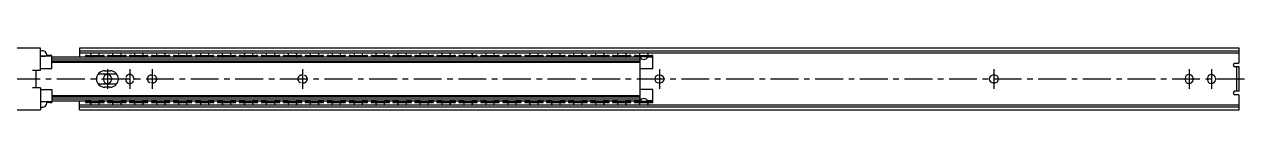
# Model space of a CAD drawing. Extents: x -3 to 1395, y -8 to 45.
# Drawn here: x 700 to 1395, y 10 to 45 of the extents above; entities that cross this region are included whole.
import ezdxf

# ---------------------------------------------------------------- set-up
doc = ezdxf.new("R2010")
doc.units = 0
doc.header["$LTSCALE"] = 0.5
doc.linetypes.add('CENTER', pattern=[50.8, 31.75, -6.35, 6.35, -6.35])
doc.linetypes.add('DASHED', pattern=[19.05, 12.7, -6.35])
for name, color, linetype in [('MSM_CENTER', 1, 'CENTER'), ('MSM_CONTINUOUS', 7, 'CONTINUOUS'), ('MSM_DASHED', 4, 'DASHED')]:
    doc.layers.add(name, color=color, linetype=linetype)

msp = doc.modelspace()

# ---------------------------------------------------------------- linework, layer by layer
at = {"layer": 'MSM_CENTER'}
for p, q in [((747.7, 33.3), (747.7, 22)), ((760.4, 33.3), (760.4, 22)), ((773.1, 33.3), (773.1, 22)), ((858.8, 33.3), (858.8, 22)), ((1062, 33.3), (1062, 22)), ((1252.5, 33.3), (1252.5, 22)), ((1363.6, 33.3), (1363.6, 22)), ((1376.3, 33.3), (1376.3, 22)), ((1395.2, 27.65), (46.1, 27.65))]:
    msp.add_line(p, q, dxfattribs=at)
at = {"layer": 'MSM_CONTINUOUS'}
for p, q in [((709.5, 45.3), (49.1, 45.3)), ((709.5, 32.65), (709.5, 45.3)), ((1392.2, 45.3), (731.8, 45.3)), ((731.8, 45.3), (731.8, 40.1)), ((731.8, 43.81), (1392.2, 43.81)), ((1392.2, 42.5), (731.8, 42.5)), ((1392.2, 37.15), (1392.2, 45.3)), ((715.95, 40.68), (709.5, 40.68)), ((714.95, 41.05), (713.19, 41.05)), ((715.95, 33.65), (715.95, 41)), ((1050.85, 40.1), (715.95, 40.1)), ((715.95, 39.23), (1050.85, 39.23)), ((715.95, 37.99), (1050.85, 37.99)), ((715.95, 37.3), (1050.85, 37.3)), ((735.3, 41), (735.3, 40.1)), ((738.35, 40.11), (735.3, 40.11)), ((736.3, 41.05), (744.8, 41.05)), ((744.8, 40.45), (736.3, 40.45)), ((745.8, 40.11), (742.75, 40.11)), ((745.8, 40.1), (745.8, 41)), ((747.8, 41), (747.8, 40.1)), ((750.85, 40.11), (747.8, 40.11)), ((748.8, 41.05), (757.3, 41.05)), ((757.3, 40.45), (748.8, 40.45)), ((758.3, 40.11), (755.25, 40.11)), ((758.3, 40.1), (758.3, 41)), ((760.3, 41), (760.3, 40.1)), ((763.35, 40.11), (760.3, 40.11)), ((761.3, 41.05), (769.8, 41.05)), ((769.8, 40.45), (761.3, 40.45)), ((770.8, 40.11), (767.75, 40.11)), ((770.8, 40.1), (770.8, 41)), ((772.8, 41), (772.8, 40.1)), ((775.85, 40.11), (772.8, 40.11)), ((773.8, 41.05), (782.3, 41.05)), ((782.3, 40.45), (773.8, 40.45)), ((783.3, 40.11), (780.25, 40.11)), ((783.3, 40.1), (783.3, 41)), ((785.3, 41), (785.3, 40.1)), ((788.35, 40.11), (785.3, 40.11)), ((786.3, 41.05), (794.8, 41.05)), ((794.8, 40.45), (786.3, 40.45)), ((795.8, 40.11), (792.75, 40.11)), ((795.8, 40.1), (795.8, 41)), ((797.8, 41), (797.8, 40.1)), ((800.85, 40.11), (797.8, 40.11)), ((798.8, 41.05), (807.3, 41.05)), ((807.3, 40.45), (798.8, 40.45)), ((808.3, 40.11), (805.25, 40.11)), ((808.3, 40.1), (808.3, 41)), ((810.3, 41), (810.3, 40.1)), ((813.35, 40.11), (810.3, 40.11)), ((811.3, 41.05), (819.8, 41.05)), ((819.8, 40.45), (811.3, 40.45)), ((820.8, 40.11), (817.75, 40.11)), ((820.8, 40.1), (820.8, 41)), ((822.8, 41), (822.8, 40.1)), ((825.85, 40.11), (822.8, 40.11)), ((823.8, 41.05), (832.3, 41.05)), ((832.3, 40.45), (823.8, 40.45)), ((833.3, 40.11), (830.25, 40.11)), ((833.3, 40.1), (833.3, 41)), ((835.3, 41), (835.3, 40.1)), ((838.35, 40.11), (835.3, 40.11)), ((836.3, 41.05), (844.8, 41.05)), ((844.8, 40.45), (836.3, 40.45)), ((845.8, 40.11), (842.75, 40.11)), ((845.8, 40.1), (845.8, 41)), ((847.8, 41), (847.8, 40.1)), ((850.85, 40.11), (847.8, 40.11)), ((848.8, 41.05), (857.3, 41.05)), ((857.3, 40.45), (848.8, 40.45)), ((858.3, 40.11), (855.25, 40.11)), ((858.3, 40.1), (858.3, 41)), ((860.3, 41), (860.3, 40.1)), ((863.35, 40.11), (860.3, 40.11)), ((861.3, 41.05), (869.8, 41.05)), ((869.8, 40.45), (861.3, 40.45)), ((870.8, 40.11), (867.75, 40.11)), ((870.8, 40.1), (870.8, 41)), ((872.8, 41), (872.8, 40.1)), ((875.85, 40.11), (872.8, 40.11)), ((873.8, 41.05), (882.3, 41.05)), ((882.3, 40.45), (873.8, 40.45)), ((883.3, 40.11), (880.25, 40.11)), ((883.3, 40.1), (883.3, 41)), ((885.3, 41), (885.3, 40.1)), ((888.35, 40.11), (885.3, 40.11)), ((886.3, 41.05), (894.8, 41.05)), ((894.8, 40.45), (886.3, 40.45)), ((895.8, 40.11), (892.75, 40.11)), ((895.8, 40.1), (895.8, 41)), ((897.8, 41), (897.8, 40.1)), ((900.85, 40.11), (897.8, 40.11)), ((898.8, 41.05), (907.3, 41.05)), ((907.3, 40.45), (898.8, 40.45)), ((908.3, 40.11), (905.25, 40.11)), ((908.3, 40.1), (908.3, 41)), ((910.3, 41), (910.3, 40.1)), ((913.35, 40.11), (910.3, 40.11)), ((911.3, 41.05), (919.8, 41.05)), ((919.8, 40.45), (911.3, 40.45)), ((920.8, 40.11), (917.75, 40.11)), ((920.8, 40.1), (920.8, 41)), ((922.8, 41), (922.8, 40.1)), ((925.85, 40.11), (922.8, 40.11)), ((923.8, 41.05), (932.3, 41.05)), ((932.3, 40.45), (923.8, 40.45)), ((933.3, 40.11), (930.25, 40.11)), ((933.3, 40.1), (933.3, 41)), ((935.3, 41), (935.3, 40.1)), ((938.35, 40.11), (935.3, 40.11)), ((936.3, 41.05), (944.8, 41.05)), ((944.8, 40.45), (936.3, 40.45)), ((945.8, 40.11), (942.75, 40.11)), ((945.8, 40.1), (945.8, 41)), ((947.8, 41), (947.8, 40.1)), ((950.85, 40.11), (947.8, 40.11)), ((948.8, 41.05), (957.3, 41.05)), ((957.3, 40.45), (948.8, 40.45)), ((958.3, 40.11), (955.25, 40.11)), ((958.3, 40.1), (958.3, 41)), ((960.3, 41), (960.3, 40.1)), ((963.35, 40.11), (960.3, 40.11)), ((961.3, 41.05), (969.8, 41.05)), ((969.8, 40.45), (961.3, 40.45)), ((970.8, 40.11), (967.75, 40.11)), ((970.8, 40.1), (970.8, 41)), ((972.8, 41), (972.8, 40.1)), ((975.85, 40.11), (972.8, 40.11)), ((973.8, 41.05), (982.3, 41.05)), ((982.3, 40.45), (973.8, 40.45)), ((983.3, 40.11), (980.25, 40.11)), ((983.3, 40.1), (983.3, 41)), ((985.3, 41), (985.3, 40.1)), ((988.35, 40.11), (985.3, 40.11)), ((986.3, 41.05), (994.8, 41.05)), ((994.8, 40.45), (986.3, 40.45)), ((995.8, 40.11), (992.75, 40.11)), ((995.8, 40.1), (995.8, 41)), ((997.8, 41), (997.8, 40.1)), ((1000.85, 40.11), (997.8, 40.11)), ((998.8, 41.05), (1007.3, 41.05)), ((1007.3, 40.45), (998.8, 40.45)), ((1008.3, 40.11), (1005.25, 40.11)), ((1008.3, 40.1), (1008.3, 41)), ((1010.3, 41), (1010.3, 40.1)), ((1013.35, 40.11), (1010.3, 40.11)), ((1011.3, 41.05), (1019.8, 41.05)), ((1019.8, 40.45), (1011.3, 40.45)), ((1020.8, 40.11), (1017.75, 40.11)), ((1020.8, 40.1), (1020.8, 41)), ((1022.8, 41), (1022.8, 40.1)), ((1025.85, 40.11), (1022.8, 40.11)), ((1023.8, 41.05), (1032.3, 41.05)), ((1032.3, 40.45), (1023.8, 40.45)), ((1033.3, 40.11), (1030.25, 40.11)), ((1033.3, 40.1), (1033.3, 41)), ((1035.3, 41), (1035.3, 40.1)), ((1038.35, 40.11), (1035.3, 40.11)), ((1036.3, 41.05), (1044.8, 41.05)), ((1044.8, 40.45), (1036.3, 40.45)), ((1045.8, 40.11), (1042.75, 40.11)), ((1045.8, 40.1), (1045.8, 41)), ((1047.8, 41), (1047.8, 40.1)), ((1047.8, 41), (1047.8, 40.1)), ((1050.85, 40.11), (1047.8, 40.11)), ((1048.8, 41.05), (1057.3, 41.05)), ((1057.3, 40.45), (1048.8, 40.45)), ((1050.85, 40.1), (1050.85, 15.2)), ((1058.3, 40.11), (1055.25, 40.11)), ((1058.3, 33.65), (1058.3, 41)), ((1389.7, 36.65), (1391.7, 36.65)), ((705, 32.65), (709.5, 32.65)), ((707, 32.65), (707, 22.65)), ((709.5, 33.65), (715.95, 33.65)), ((742.52, 30.65), (752.88, 30.65)), ((745.45, 28.05), (745.45, 27.25)), ((746.2, 32.4), (749.2, 32.4)), ((749.95, 28.05), (749.95, 27.25)), ((1050.85, 33.65), (1058.3, 33.65)), ((1062.4, 29.9), (1061.6, 29.9)), ((1252.9, 29.9), (1252.1, 29.9)), ((1361.35, 28.05), (1361.35, 27.25)), ((1365.85, 28.05), (1365.85, 27.25)), ((1374.05, 28.05), (1374.05, 27.25)), ((1378.55, 28.05), (1378.55, 27.25)), ((1392.2, 34.65), (1389.7, 34.65)), ((1390.7, 20.65), (1390.7, 34.65)), ((1392.2, 20.65), (1392.2, 34.65)), ((709.5, 22.65), (705, 22.65)), ((709.5, 22.65), (709.5, 10)), ((709.5, 21.65), (715.95, 21.65)), ((715.95, 21.65), (715.95, 14.3)), ((752.88, 24.65), (742.52, 24.65)), ((749.2, 22.9), (746.2, 22.9)), ((1058.3, 21.65), (1050.85, 21.65)), ((1058.3, 14.3), (1058.3, 21.65)), ((1062.4, 25.4), (1061.6, 25.4)), ((1252.9, 25.4), (1252.1, 25.4)), ((715.95, 14.62), (709.5, 14.62)), ((714.95, 14.25), (713.19, 14.25)), ((1050.85, 18), (715.95, 18)), ((1050.85, 17.31), (715.95, 17.31)), ((1050.85, 16.07), (715.95, 16.07)), ((715.95, 15.2), (1050.85, 15.2)), ((731.8, 10), (731.8, 15.2)), ((735.3, 15.2), (735.3, 14.3)), ((738.35, 15.19), (735.3, 15.19)), ((744.8, 14.85), (736.3, 14.85)), ((736.3, 14.25), (744.8, 14.25)), ((745.8, 15.19), (742.75, 15.19)), ((745.8, 14.3), (745.8, 15.2)), ((747.8, 15.2), (747.8, 14.3)), ((750.85, 15.19), (747.8, 15.19)), ((757.3, 14.85), (748.8, 14.85)), ((748.8, 14.25), (757.3, 14.25)), ((758.3, 15.19), (755.25, 15.19)), ((758.3, 14.3), (758.3, 15.2)), ((760.3, 15.2), (760.3, 14.3)), ((763.35, 15.19), (760.3, 15.19)), ((769.8, 14.85), (761.3, 14.85)), ((761.3, 14.25), (769.8, 14.25)), ((770.8, 15.19), (767.75, 15.19)), ((770.8, 14.3), (770.8, 15.2)), ((772.8, 15.2), (772.8, 14.3)), ((775.85, 15.19), (772.8, 15.19)), ((782.3, 14.85), (773.8, 14.85)), ((773.8, 14.25), (782.3, 14.25)), ((783.3, 15.19), (780.25, 15.19)), ((783.3, 14.3), (783.3, 15.2)), ((785.3, 15.2), (785.3, 14.3)), ((788.35, 15.19), (785.3, 15.19)), ((794.8, 14.85), (786.3, 14.85)), ((786.3, 14.25), (794.8, 14.25)), ((795.8, 15.19), (792.75, 15.19)), ((795.8, 14.3), (795.8, 15.2)), ((797.8, 15.2), (797.8, 14.3)), ((800.85, 15.19), (797.8, 15.19)), ((807.3, 14.85), (798.8, 14.85)), ((798.8, 14.25), (807.3, 14.25)), ((808.3, 15.19), (805.25, 15.19)), ((808.3, 14.3), (808.3, 15.2)), ((810.3, 15.2), (810.3, 14.3)), ((813.35, 15.19), (810.3, 15.19)), ((819.8, 14.85), (811.3, 14.85)), ((811.3, 14.25), (819.8, 14.25)), ((820.8, 15.19), (817.75, 15.19)), ((820.8, 14.3), (820.8, 15.2)), ((822.8, 15.2), (822.8, 14.3)), ((825.85, 15.19), (822.8, 15.19)), ((832.3, 14.85), (823.8, 14.85)), ((823.8, 14.25), (832.3, 14.25)), ((833.3, 15.19), (830.25, 15.19)), ((833.3, 14.3), (833.3, 15.2)), ((835.3, 15.2), (835.3, 14.3)), ((838.35, 15.19), (835.3, 15.19)), ((844.8, 14.85), (836.3, 14.85)), ((836.3, 14.25), (844.8, 14.25)), ((845.8, 15.19), (842.75, 15.19)), ((845.8, 14.3), (845.8, 15.2)), ((847.8, 15.2), (847.8, 14.3)), ((850.85, 15.19), (847.8, 15.19)), ((857.3, 14.85), (848.8, 14.85)), ((848.8, 14.25), (857.3, 14.25)), ((858.3, 15.19), (855.25, 15.19)), ((858.3, 14.3), (858.3, 15.2)), ((860.3, 15.2), (860.3, 14.3)), ((863.35, 15.19), (860.3, 15.19)), ((869.8, 14.85), (861.3, 14.85)), ((861.3, 14.25), (869.8, 14.25)), ((870.8, 15.19), (867.75, 15.19)), ((870.8, 14.3), (870.8, 15.2)), ((872.8, 15.2), (872.8, 14.3)), ((875.85, 15.19), (872.8, 15.19)), ((882.3, 14.85), (873.8, 14.85)), ((873.8, 14.25), (882.3, 14.25)), ((883.3, 15.19), (880.25, 15.19)), ((883.3, 14.3), (883.3, 15.2)), ((885.3, 15.2), (885.3, 14.3)), ((888.35, 15.19), (885.3, 15.19)), ((894.8, 14.85), (886.3, 14.85)), ((886.3, 14.25), (894.8, 14.25)), ((895.8, 15.19), (892.75, 15.19)), ((895.8, 14.3), (895.8, 15.2)), ((897.8, 15.2), (897.8, 14.3)), ((900.85, 15.19), (897.8, 15.19)), ((907.3, 14.85), (898.8, 14.85)), ((898.8, 14.25), (907.3, 14.25)), ((908.3, 15.19), (905.25, 15.19)), ((908.3, 14.3), (908.3, 15.2)), ((910.3, 15.2), (910.3, 14.3)), ((913.35, 15.19), (910.3, 15.19)), ((919.8, 14.85), (911.3, 14.85)), ((911.3, 14.25), (919.8, 14.25)), ((920.8, 15.19), (917.75, 15.19)), ((920.8, 14.3), (920.8, 15.2)), ((922.8, 15.2), (922.8, 14.3)), ((925.85, 15.19), (922.8, 15.19)), ((932.3, 14.85), (923.8, 14.85)), ((923.8, 14.25), (932.3, 14.25)), ((933.3, 15.19), (930.25, 15.19)), ((933.3, 14.3), (933.3, 15.2)), ((935.3, 15.2), (935.3, 14.3)), ((938.35, 15.19), (935.3, 15.19)), ((944.8, 14.85), (936.3, 14.85)), ((936.3, 14.25), (944.8, 14.25)), ((945.8, 15.19), (942.75, 15.19)), ((945.8, 14.3), (945.8, 15.2)), ((947.8, 15.2), (947.8, 14.3)), ((950.85, 15.19), (947.8, 15.19)), ((957.3, 14.85), (948.8, 14.85)), ((948.8, 14.25), (957.3, 14.25)), ((958.3, 15.19), (955.25, 15.19)), ((958.3, 14.3), (958.3, 15.2)), ((960.3, 15.2), (960.3, 14.3)), ((963.35, 15.19), (960.3, 15.19)), ((969.8, 14.85), (961.3, 14.85)), ((961.3, 14.25), (969.8, 14.25)), ((970.8, 15.19), (967.75, 15.19)), ((970.8, 14.3), (970.8, 15.2)), ((972.8, 15.2), (972.8, 14.3)), ((975.85, 15.19), (972.8, 15.19)), ((982.3, 14.85), (973.8, 14.85)), ((973.8, 14.25), (982.3, 14.25)), ((983.3, 15.19), (980.25, 15.19)), ((983.3, 14.3), (983.3, 15.2)), ((985.3, 15.2), (985.3, 14.3)), ((988.35, 15.19), (985.3, 15.19)), ((994.8, 14.85), (986.3, 14.85)), ((986.3, 14.25), (994.8, 14.25)), ((995.8, 15.19), (992.75, 15.19)), ((995.8, 14.3), (995.8, 15.2)), ((997.8, 15.2), (997.8, 14.3)), ((1000.85, 15.19), (997.8, 15.19)), ((1007.3, 14.85), (998.8, 14.85)), ((998.8, 14.25), (1007.3, 14.25)), ((1008.3, 15.19), (1005.25, 15.19)), ((1008.3, 14.3), (1008.3, 15.2)), ((1010.3, 15.2), (1010.3, 14.3)), ((1013.35, 15.19), (1010.3, 15.19)), ((1019.8, 14.85), (1011.3, 14.85)), ((1011.3, 14.25), (1019.8, 14.25)), ((1020.8, 15.19), (1017.75, 15.19)), ((1020.8, 14.3), (1020.8, 15.2)), ((1022.8, 15.2), (1022.8, 14.3)), ((1025.85, 15.19), (1022.8, 15.19)), ((1032.3, 14.85), (1023.8, 14.85)), ((1023.8, 14.25), (1032.3, 14.25)), ((1033.3, 15.19), (1030.25, 15.19)), ((1033.3, 14.3), (1033.3, 15.2)), ((1035.3, 15.2), (1035.3, 14.3)), ((1038.35, 15.19), (1035.3, 15.19)), ((1044.8, 14.85), (1036.3, 14.85)), ((1036.3, 14.25), (1044.8, 14.25)), ((1045.8, 15.19), (1042.75, 15.19)), ((1045.8, 14.3), (1045.8, 15.2)), ((1047.8, 15.2), (1047.8, 14.3)), ((1047.8, 14.3), (1047.8, 15.2)), ((1050.85, 15.19), (1047.8, 15.19)), ((1057.3, 14.85), (1048.8, 14.85)), ((1048.8, 14.25), (1057.3, 14.25)), ((1058.3, 15.19), (1055.25, 15.19)), ((1392.2, 20.65), (1389.7, 20.65)), ((1391.7, 18.65), (1389.7, 18.65)), ((1392.2, 10), (1392.2, 18.15)), ((49.1, 10), (709.5, 10)), ((731.8, 12.8), (1392.2, 12.8)), ((1392.2, 11.49), (731.8, 11.49)), ((731.8, 10), (1392.2, 10))]:
    msp.add_line(p, q, dxfattribs=at)
for centre, radius, start, end in [((710.7, 41.3), 2.5, 348.88453, 118.68548), ((740.55, 41.3), 2.5, 151.3146, 185.73918), ((740.55, 41.3), 2.5, 354.26082, 28.6854), ((753.05, 41.3), 2.5, 151.3146, 185.73918), ((753.05, 41.3), 2.5, 354.26082, 28.6854), ((765.55, 41.3), 2.5, 151.3146, 185.73918), ((765.55, 41.3), 2.5, 354.26082, 28.6854), ((778.05, 41.3), 2.5, 151.3146, 185.73918), ((778.05, 41.3), 2.5, 354.26082, 28.6854), ((790.55, 41.3), 2.5, 151.3146, 185.73918), ((790.55, 41.3), 2.5, 354.26082, 28.6854), ((803.05, 41.3), 2.5, 151.3146, 185.73918), ((803.05, 41.3), 2.5, 354.26082, 28.6854), ((815.55, 41.3), 2.5, 151.3146, 185.73918), ((815.55, 41.3), 2.5, 354.26082, 28.6854), ((828.05, 41.3), 2.5, 151.3146, 185.73918), ((828.05, 41.3), 2.5, 354.26082, 28.6854), ((840.55, 41.3), 2.5, 151.3146, 185.73918), ((840.55, 41.3), 2.5, 354.26082, 28.6854), ((853.05, 41.3), 2.5, 151.3146, 185.73918), ((853.05, 41.3), 2.5, 354.26082, 28.6854), ((865.55, 41.3), 2.5, 151.3146, 185.73918), ((865.55, 41.3), 2.5, 354.26082, 28.6854), ((878.05, 41.3), 2.5, 151.3146, 185.73918), ((878.05, 41.3), 2.5, 354.26082, 28.6854), ((890.55, 41.3), 2.5, 151.3146, 185.73918), ((890.55, 41.3), 2.5, 354.26082, 28.6854), ((903.05, 41.3), 2.5, 151.3146, 185.73918), ((903.05, 41.3), 2.5, 354.26082, 28.6854), ((915.55, 41.3), 2.5, 151.3146, 185.73918), ((915.55, 41.3), 2.5, 354.26082, 28.6854), ((928.05, 41.3), 2.5, 151.3146, 185.73918), ((928.05, 41.3), 2.5, 354.26082, 28.6854), ((940.55, 41.3), 2.5, 151.3146, 185.73918), ((940.55, 41.3), 2.5, 354.26082, 28.6854), ((953.05, 41.3), 2.5, 151.3146, 185.73918), ((953.05, 41.3), 2.5, 354.26082, 28.6854), ((965.55, 41.3), 2.5, 151.3146, 185.73918), ((965.55, 41.3), 2.5, 354.26082, 28.6854), ((978.05, 41.3), 2.5, 151.3146, 185.73918), ((978.05, 41.3), 2.5, 354.26082, 28.6854), ((990.55, 41.3), 2.5, 151.3146, 185.73918), ((990.55, 41.3), 2.5, 354.26082, 28.6854), ((1003.05, 41.3), 2.5, 151.3146, 185.73918), ((1003.05, 41.3), 2.5, 354.26082, 28.6854), ((1015.55, 41.3), 2.5, 151.3146, 185.73918), ((1015.55, 41.3), 2.5, 354.26082, 28.6854), ((1028.05, 41.3), 2.5, 151.3146, 185.73918), ((1028.05, 41.3), 2.5, 354.26082, 28.6854), ((1040.55, 41.3), 2.5, 151.3146, 185.73918), ((1040.55, 41.3), 2.5, 354.26082, 28.6854), ((1053.05, 41.3), 2.5, 151.3146, 185.73918), ((1053.05, 41.3), 2.5, 354.26082, 28.6854), ((710.7, 68.71), 28, 267.54335, 275.02691), ((715.2, 36.23), 4.82, 81.04474, 92.96342), ((736.05, 36.23), 4.82, 87.0364, 98.95534), ((736.05, 35.63), 4.82, 87.0364, 98.95534), ((740.55, 14.19), 26.17, 85.01229, 94.98771), ((740.55, 41.3), 2.5, 204.46278, 208.68539), ((740.55, 41.3), 2.5, 331.31461, 335.53722), ((745.05, 36.23), 4.82, 81.04466, 92.9636), ((745.05, 35.63), 4.82, 81.04466, 92.9636), ((748.55, 36.23), 4.82, 87.0364, 98.95534), ((748.55, 35.63), 4.82, 87.0364, 98.95534), ((753.05, 14.19), 26.17, 85.01229, 94.98771), ((753.05, 41.3), 2.5, 204.46278, 208.68539), ((753.05, 41.3), 2.5, 331.31461, 335.53722), ((757.55, 36.23), 4.82, 81.04466, 92.9636), ((757.55, 35.63), 4.82, 81.04466, 92.9636), ((761.05, 36.23), 4.82, 87.0364, 98.95534), ((761.05, 35.63), 4.82, 87.0364, 98.95534), ((765.55, 14.19), 26.17, 85.01229, 94.98771), ((765.55, 41.3), 2.5, 204.46278, 208.68539), ((765.55, 41.3), 2.5, 331.31461, 335.53722), ((770.05, 36.23), 4.82, 81.04466, 92.9636), ((770.05, 35.63), 4.82, 81.04466, 92.9636), ((773.55, 36.23), 4.82, 87.0364, 98.95534), ((773.55, 35.63), 4.82, 87.0364, 98.95534), ((778.05, 14.19), 26.17, 85.01229, 94.98771), ((778.05, 41.3), 2.5, 204.46278, 208.68539), ((778.05, 41.3), 2.5, 331.31461, 335.53722), ((782.55, 36.23), 4.82, 81.04466, 92.9636), ((782.55, 35.63), 4.82, 81.04466, 92.9636), ((786.05, 36.23), 4.82, 87.0364, 98.95534), ((786.05, 35.63), 4.82, 87.0364, 98.95534), ((790.55, 14.19), 26.17, 85.01229, 94.98771), ((790.55, 41.3), 2.5, 204.46278, 208.68539), ((790.55, 41.3), 2.5, 331.31461, 335.53722), ((795.05, 36.23), 4.82, 81.04466, 92.9636), ((795.05, 35.63), 4.82, 81.04466, 92.9636), ((798.55, 36.23), 4.82, 87.0364, 98.95534), ((798.55, 35.63), 4.82, 87.0364, 98.95534), ((803.05, 14.19), 26.17, 85.01229, 94.98771), ((803.05, 41.3), 2.5, 204.46278, 208.68539), ((803.05, 41.3), 2.5, 331.31461, 335.53722), ((807.55, 36.23), 4.82, 81.04466, 92.9636), ((807.55, 35.63), 4.82, 81.04466, 92.9636), ((811.05, 36.23), 4.82, 87.0364, 98.95534), ((811.05, 35.63), 4.82, 87.0364, 98.95534), ((815.55, 14.19), 26.17, 85.01229, 94.98771), ((815.55, 41.3), 2.5, 204.46278, 208.68539), ((815.55, 41.3), 2.5, 331.31461, 335.53722), ((820.05, 36.23), 4.82, 81.04466, 92.9636), ((820.05, 35.63), 4.82, 81.04466, 92.9636), ((823.55, 36.23), 4.82, 87.0364, 98.95534), ((823.55, 35.63), 4.82, 87.0364, 98.95534), ((828.05, 14.19), 26.17, 85.01229, 94.98771), ((828.05, 41.3), 2.5, 204.46278, 208.68539), ((828.05, 41.3), 2.5, 331.31461, 335.53722), ((832.55, 36.23), 4.82, 81.04466, 92.9636), ((832.55, 35.63), 4.82, 81.04466, 92.9636), ((836.05, 36.23), 4.82, 87.0364, 98.95534), ((836.05, 35.63), 4.82, 87.0364, 98.95534), ((840.55, 14.19), 26.17, 85.01229, 94.98771), ((840.55, 41.3), 2.5, 204.46278, 208.68539), ((840.55, 41.3), 2.5, 331.31461, 335.53722), ((845.05, 36.23), 4.82, 81.04466, 92.9636), ((845.05, 35.63), 4.82, 81.04466, 92.9636), ((848.55, 36.23), 4.82, 87.0364, 98.95534), ((848.55, 35.63), 4.82, 87.0364, 98.95534), ((853.05, 14.19), 26.17, 85.01229, 94.98771), ((853.05, 41.3), 2.5, 204.46278, 208.68539), ((853.05, 41.3), 2.5, 331.31461, 335.53722), ((857.55, 36.23), 4.82, 81.04466, 92.9636), ((857.55, 35.63), 4.82, 81.04466, 92.9636), ((861.05, 36.23), 4.82, 87.0364, 98.95534), ((861.05, 35.63), 4.82, 87.0364, 98.95534), ((865.55, 14.19), 26.17, 85.01229, 94.98771), ((865.55, 41.3), 2.5, 204.46278, 208.68539), ((865.55, 41.3), 2.5, 331.31461, 335.53722), ((870.05, 36.23), 4.82, 81.04466, 92.9636), ((870.05, 35.63), 4.82, 81.04466, 92.9636), ((873.55, 36.23), 4.82, 87.0364, 98.95534), ((873.55, 35.63), 4.82, 87.0364, 98.95534), ((878.05, 14.19), 26.17, 85.01229, 94.98771), ((878.05, 41.3), 2.5, 204.46278, 208.68539), ((878.05, 41.3), 2.5, 331.31461, 335.53722), ((882.55, 36.23), 4.82, 81.04466, 92.9636), ((882.55, 35.63), 4.82, 81.04466, 92.9636), ((886.05, 36.23), 4.82, 87.0364, 98.95534), ((886.05, 35.63), 4.82, 87.0364, 98.95534), ((890.55, 14.19), 26.17, 85.01229, 94.98771), ((890.55, 41.3), 2.5, 204.46278, 208.68539), ((890.55, 41.3), 2.5, 331.31461, 335.53722), ((895.05, 36.23), 4.82, 81.04466, 92.9636), ((895.05, 35.63), 4.82, 81.04466, 92.9636), ((898.55, 36.23), 4.82, 87.0364, 98.95534), ((898.55, 35.63), 4.82, 87.0364, 98.95534), ((903.05, 14.19), 26.17, 85.01229, 94.98771), ((903.05, 41.3), 2.5, 204.46278, 208.68539), ((903.05, 41.3), 2.5, 331.31461, 335.53722), ((907.55, 36.23), 4.82, 81.04466, 92.9636), ((907.55, 35.63), 4.82, 81.04466, 92.9636), ((911.05, 36.23), 4.82, 87.0364, 98.95534), ((911.05, 35.63), 4.82, 87.0364, 98.95534), ((915.55, 14.19), 26.17, 85.01229, 94.98771), ((915.55, 41.3), 2.5, 204.46278, 208.68539), ((915.55, 41.3), 2.5, 331.31461, 335.53722), ((920.05, 36.23), 4.82, 81.04466, 92.9636), ((920.05, 35.63), 4.82, 81.04466, 92.9636), ((923.55, 36.23), 4.82, 87.0364, 98.95534), ((923.55, 35.63), 4.82, 87.0364, 98.95534), ((928.05, 14.19), 26.17, 85.01229, 94.98771), ((928.05, 41.3), 2.5, 204.46278, 208.68539), ((928.05, 41.3), 2.5, 331.31461, 335.53722), ((932.55, 36.23), 4.82, 81.04466, 92.9636), ((932.55, 35.63), 4.82, 81.04466, 92.9636), ((936.05, 36.23), 4.82, 87.0364, 98.95534), ((936.05, 35.63), 4.82, 87.0364, 98.95534), ((940.55, 14.19), 26.17, 85.01229, 94.98771), ((940.55, 41.3), 2.5, 204.46278, 208.68539), ((940.55, 41.3), 2.5, 331.31461, 335.53722), ((945.05, 36.23), 4.82, 81.04466, 92.9636), ((945.05, 35.63), 4.82, 81.04466, 92.9636), ((948.55, 36.23), 4.82, 87.0364, 98.95534), ((948.55, 35.63), 4.82, 87.0364, 98.95534), ((953.05, 14.19), 26.17, 85.01229, 94.98771), ((953.05, 41.3), 2.5, 204.46278, 208.68539), ((953.05, 41.3), 2.5, 331.31461, 335.53722), ((957.55, 36.23), 4.82, 81.04466, 92.9636), ((957.55, 35.63), 4.82, 81.04466, 92.9636), ((961.05, 36.23), 4.82, 87.0364, 98.95534), ((961.05, 35.63), 4.82, 87.0364, 98.95534), ((965.55, 14.19), 26.17, 85.01229, 94.98771), ((965.55, 41.3), 2.5, 204.46278, 208.68539), ((965.55, 41.3), 2.5, 331.31461, 335.53722), ((970.05, 36.23), 4.82, 81.04466, 92.9636), ((970.05, 35.63), 4.82, 81.04466, 92.9636), ((973.55, 36.23), 4.82, 87.0364, 98.95534), ((973.55, 35.63), 4.82, 87.0364, 98.95534), ((978.05, 14.19), 26.17, 85.01229, 94.98771), ((978.05, 41.3), 2.5, 204.46278, 208.68539), ((978.05, 41.3), 2.5, 331.31461, 335.53722), ((982.55, 36.23), 4.82, 81.04466, 92.9636), ((982.55, 35.63), 4.82, 81.04466, 92.9636), ((986.05, 36.23), 4.82, 87.0364, 98.95534), ((986.05, 35.63), 4.82, 87.0364, 98.95534), ((990.55, 14.19), 26.17, 85.01229, 94.98771), ((990.55, 41.3), 2.5, 204.46278, 208.68539), ((990.55, 41.3), 2.5, 331.31461, 335.53722), ((995.05, 36.23), 4.82, 81.04466, 92.9636), ((995.05, 35.63), 4.82, 81.04466, 92.9636), ((998.55, 36.23), 4.82, 87.0364, 98.95534), ((998.55, 35.63), 4.82, 87.0364, 98.95534), ((1003.05, 14.19), 26.17, 85.01229, 94.98771), ((1003.05, 41.3), 2.5, 204.46278, 208.68539), ((1003.05, 41.3), 2.5, 331.31461, 335.53722), ((1007.55, 36.23), 4.82, 81.04466, 92.9636), ((1007.55, 35.63), 4.82, 81.04466, 92.9636), ((1011.05, 36.23), 4.82, 87.0364, 98.95534), ((1011.05, 35.63), 4.82, 87.0364, 98.95534), ((1015.55, 14.19), 26.17, 85.01229, 94.98771), ((1015.55, 41.3), 2.5, 204.46278, 208.68539), ((1015.55, 41.3), 2.5, 331.31461, 335.53722), ((1020.05, 36.23), 4.82, 81.04466, 92.9636), ((1020.05, 35.63), 4.82, 81.04466, 92.9636), ((1023.55, 36.23), 4.82, 87.0364, 98.95534), ((1023.55, 35.63), 4.82, 87.0364, 98.95534), ((1028.05, 14.19), 26.17, 85.01229, 94.98771), ((1028.05, 41.3), 2.5, 204.46278, 208.68539), ((1028.05, 41.3), 2.5, 331.31461, 335.53722), ((1032.55, 36.23), 4.82, 81.04466, 92.9636), ((1032.55, 35.63), 4.82, 81.04466, 92.9636), ((1036.05, 36.23), 4.82, 87.0364, 98.95534), ((1036.05, 35.63), 4.82, 87.0364, 98.95534), ((1040.55, 14.19), 26.17, 85.01229, 94.98771), ((1040.55, 41.3), 2.5, 204.46278, 208.68539), ((1040.55, 41.3), 2.5, 331.31461, 335.53722), ((1045.05, 36.23), 4.82, 81.04466, 92.9636), ((1045.05, 35.63), 4.82, 81.04466, 92.9636), ((1048.55, 36.23), 4.82, 87.0364, 98.95534), ((1048.55, 35.63), 4.82, 87.0364, 98.95534), ((1053.05, 14.19), 26.17, 85.01229, 94.98771), ((1053.05, 41.3), 2.5, 204.46278, 335.53722), ((1057.55, 36.23), 4.82, 81.04466, 92.9636), ((1057.55, 35.63), 4.82, 81.04466, 92.9636), ((1389.7, 35.65), 1, 90, 270), ((1391.7, 37.15), 0.5, 270, 0), ((746.2, 27.65), 4.75, 90, 270), ((747.7, 28.05), 2.25, 0, 180), ((749.2, 27.65), 4.75, 270, 90), ((1061.6, 27.65), 2.25, 90, 270), ((1062.4, 27.65), 2.25, 270, 90), ((1252.1, 27.65), 2.25, 90, 270), ((1252.9, 27.65), 2.25, 270, 90), ((1363.6, 28.05), 2.25, 0, 180), ((1376.3, 28.05), 2.25, 0, 180), ((747.7, 27.25), 2.25, 180, 0), ((1363.6, 27.25), 2.25, 180, 0), ((1376.3, 27.25), 2.25, 180, 0), ((710.7, -13.41), 28, 84.97309, 92.45665), ((710.7, 14), 2.5, 241.31452, 11.11547), ((715.2, 19.07), 4.82, 267.03658, 278.95526), ((736.05, 19.67), 4.82, 261.04466, 272.9636), ((736.05, 19.07), 4.82, 261.04466, 272.9636), ((740.55, 14), 2.5, 174.26082, 208.6854), ((740.55, 14), 2.5, 151.31461, 155.53722), ((740.55, 41.11), 26.17, 265.01229, 274.98771), ((740.55, 14), 2.5, 24.46278, 28.68539), ((740.55, 14), 2.5, 331.3146, 5.73918), ((745.05, 19.67), 4.82, 267.0364, 278.95534), ((745.05, 19.07), 4.82, 267.0364, 278.95534), ((748.55, 19.67), 4.82, 261.04466, 272.9636), ((748.55, 19.07), 4.82, 261.04466, 272.9636), ((753.05, 14), 2.5, 174.26082, 208.6854), ((753.05, 14), 2.5, 151.31461, 155.53722), ((753.05, 41.11), 26.17, 265.01229, 274.98771), ((753.05, 14), 2.5, 24.46278, 28.68539), ((753.05, 14), 2.5, 331.3146, 5.73918), ((757.55, 19.67), 4.82, 267.0364, 278.95534), ((757.55, 19.07), 4.82, 267.0364, 278.95534), ((761.05, 19.67), 4.82, 261.04466, 272.9636), ((761.05, 19.07), 4.82, 261.04466, 272.9636), ((765.55, 14), 2.5, 174.26082, 208.6854), ((765.55, 14), 2.5, 151.31461, 155.53722), ((765.55, 41.11), 26.17, 265.01229, 274.98771), ((765.55, 14), 2.5, 24.46278, 28.68539), ((765.55, 14), 2.5, 331.3146, 5.73918), ((770.05, 19.67), 4.82, 267.0364, 278.95534), ((770.05, 19.07), 4.82, 267.0364, 278.95534), ((773.55, 19.67), 4.82, 261.04466, 272.9636), ((773.55, 19.07), 4.82, 261.04466, 272.9636), ((778.05, 14), 2.5, 174.26082, 208.6854), ((778.05, 14), 2.5, 151.31461, 155.53722), ((778.05, 41.11), 26.17, 265.01229, 274.98771), ((778.05, 14), 2.5, 24.46278, 28.68539), ((778.05, 14), 2.5, 331.3146, 5.73918), ((782.55, 19.67), 4.82, 267.0364, 278.95534), ((782.55, 19.07), 4.82, 267.0364, 278.95534), ((786.05, 19.67), 4.82, 261.04466, 272.9636), ((786.05, 19.07), 4.82, 261.04466, 272.9636), ((790.55, 14), 2.5, 174.26082, 208.6854), ((790.55, 14), 2.5, 151.31461, 155.53722), ((790.55, 41.11), 26.17, 265.01229, 274.98771), ((790.55, 14), 2.5, 24.46278, 28.68539), ((790.55, 14), 2.5, 331.3146, 5.73918), ((795.05, 19.67), 4.82, 267.0364, 278.95534), ((795.05, 19.07), 4.82, 267.0364, 278.95534), ((798.55, 19.67), 4.82, 261.04466, 272.9636), ((798.55, 19.07), 4.82, 261.04466, 272.9636), ((803.05, 14), 2.5, 174.26082, 208.6854), ((803.05, 14), 2.5, 151.31461, 155.53722), ((803.05, 41.11), 26.17, 265.01229, 274.98771), ((803.05, 14), 2.5, 24.46278, 28.68539), ((803.05, 14), 2.5, 331.3146, 5.73918), ((807.55, 19.67), 4.82, 267.0364, 278.95534), ((807.55, 19.07), 4.82, 267.0364, 278.95534), ((811.05, 19.67), 4.82, 261.04466, 272.9636), ((811.05, 19.07), 4.82, 261.04466, 272.9636), ((815.55, 14), 2.5, 174.26082, 208.6854), ((815.55, 14), 2.5, 151.31461, 155.53722), ((815.55, 41.11), 26.17, 265.01229, 274.98771), ((815.55, 14), 2.5, 24.46278, 28.68539), ((815.55, 14), 2.5, 331.3146, 5.73918), ((820.05, 19.67), 4.82, 267.0364, 278.95534), ((820.05, 19.07), 4.82, 267.0364, 278.95534), ((823.55, 19.67), 4.82, 261.04466, 272.9636), ((823.55, 19.07), 4.82, 261.04466, 272.9636), ((828.05, 14), 2.5, 174.26082, 208.6854), ((828.05, 14), 2.5, 151.31461, 155.53722), ((828.05, 41.11), 26.17, 265.01229, 274.98771), ((828.05, 14), 2.5, 24.46278, 28.68539), ((828.05, 14), 2.5, 331.3146, 5.73918), ((832.55, 19.67), 4.82, 267.0364, 278.95534), ((832.55, 19.07), 4.82, 267.0364, 278.95534), ((836.05, 19.67), 4.82, 261.04466, 272.9636), ((836.05, 19.07), 4.82, 261.04466, 272.9636), ((840.55, 14), 2.5, 174.26082, 208.6854), ((840.55, 14), 2.5, 151.31461, 155.53722), ((840.55, 41.11), 26.17, 265.01229, 274.98771), ((840.55, 14), 2.5, 24.46278, 28.68539), ((840.55, 14), 2.5, 331.3146, 5.73918), ((845.05, 19.67), 4.82, 267.0364, 278.95534), ((845.05, 19.07), 4.82, 267.0364, 278.95534), ((848.55, 19.67), 4.82, 261.04466, 272.9636), ((848.55, 19.07), 4.82, 261.04466, 272.9636), ((853.05, 14), 2.5, 174.26082, 208.6854), ((853.05, 14), 2.5, 151.31461, 155.53722), ((853.05, 41.11), 26.17, 265.01229, 274.98771), ((853.05, 14), 2.5, 24.46278, 28.68539), ((853.05, 14), 2.5, 331.3146, 5.73918), ((857.55, 19.67), 4.82, 267.0364, 278.95534), ((857.55, 19.07), 4.82, 267.0364, 278.95534), ((861.05, 19.67), 4.82, 261.04466, 272.9636), ((861.05, 19.07), 4.82, 261.04466, 272.9636), ((865.55, 14), 2.5, 174.26082, 208.6854), ((865.55, 14), 2.5, 151.31461, 155.53722), ((865.55, 41.11), 26.17, 265.01229, 274.98771), ((865.55, 14), 2.5, 24.46278, 28.68539), ((865.55, 14), 2.5, 331.3146, 5.73918), ((870.05, 19.67), 4.82, 267.0364, 278.95534), ((870.05, 19.07), 4.82, 267.0364, 278.95534), ((873.55, 19.67), 4.82, 261.04466, 272.9636), ((873.55, 19.07), 4.82, 261.04466, 272.9636), ((878.05, 14), 2.5, 174.26082, 208.6854), ((878.05, 14), 2.5, 151.31461, 155.53722), ((878.05, 41.11), 26.17, 265.01229, 274.98771), ((878.05, 14), 2.5, 24.46278, 28.68539), ((878.05, 14), 2.5, 331.3146, 5.73918), ((882.55, 19.67), 4.82, 267.0364, 278.95534), ((882.55, 19.07), 4.82, 267.0364, 278.95534), ((886.05, 19.67), 4.82, 261.04466, 272.9636), ((886.05, 19.07), 4.82, 261.04466, 272.9636), ((890.55, 14), 2.5, 174.26082, 208.6854), ((890.55, 14), 2.5, 151.31461, 155.53722), ((890.55, 41.11), 26.17, 265.01229, 274.98771), ((890.55, 14), 2.5, 24.46278, 28.68539), ((890.55, 14), 2.5, 331.3146, 5.73918), ((895.05, 19.67), 4.82, 267.0364, 278.95534), ((895.05, 19.07), 4.82, 267.0364, 278.95534), ((898.55, 19.67), 4.82, 261.04466, 272.9636), ((898.55, 19.07), 4.82, 261.04466, 272.9636), ((903.05, 14), 2.5, 174.26082, 208.6854), ((903.05, 14), 2.5, 151.31461, 155.53722), ((903.05, 41.11), 26.17, 265.01229, 274.98771), ((903.05, 14), 2.5, 24.46278, 28.68539), ((903.05, 14), 2.5, 331.3146, 5.73918), ((907.55, 19.67), 4.82, 267.0364, 278.95534), ((907.55, 19.07), 4.82, 267.0364, 278.95534), ((911.05, 19.67), 4.82, 261.04466, 272.9636), ((911.05, 19.07), 4.82, 261.04466, 272.9636), ((915.55, 14), 2.5, 174.26082, 208.6854), ((915.55, 14), 2.5, 151.31461, 155.53722), ((915.55, 41.11), 26.17, 265.01229, 274.98771), ((915.55, 14), 2.5, 24.46278, 28.68539), ((915.55, 14), 2.5, 331.3146, 5.73918), ((920.05, 19.67), 4.82, 267.0364, 278.95534), ((920.05, 19.07), 4.82, 267.0364, 278.95534), ((923.55, 19.67), 4.82, 261.04466, 272.9636), ((923.55, 19.07), 4.82, 261.04466, 272.9636), ((928.05, 14), 2.5, 174.26082, 208.6854), ((928.05, 14), 2.5, 151.31461, 155.53722), ((928.05, 41.11), 26.17, 265.01229, 274.98771), ((928.05, 14), 2.5, 24.46278, 28.68539), ((928.05, 14), 2.5, 331.3146, 5.73918), ((932.55, 19.67), 4.82, 267.0364, 278.95534), ((932.55, 19.07), 4.82, 267.0364, 278.95534), ((936.05, 19.67), 4.82, 261.04466, 272.9636), ((936.05, 19.07), 4.82, 261.04466, 272.9636), ((940.55, 14), 2.5, 174.26082, 208.6854), ((940.55, 14), 2.5, 151.31461, 155.53722), ((940.55, 41.11), 26.17, 265.01229, 274.98771), ((940.55, 14), 2.5, 24.46278, 28.68539), ((940.55, 14), 2.5, 331.3146, 5.73918), ((945.05, 19.67), 4.82, 267.0364, 278.95534), ((945.05, 19.07), 4.82, 267.0364, 278.95534), ((948.55, 19.67), 4.82, 261.04466, 272.9636), ((948.55, 19.07), 4.82, 261.04466, 272.9636), ((953.05, 14), 2.5, 174.26082, 208.6854), ((953.05, 14), 2.5, 151.31461, 155.53722), ((953.05, 41.11), 26.17, 265.01229, 274.98771), ((953.05, 14), 2.5, 24.46278, 28.68539), ((953.05, 14), 2.5, 331.3146, 5.73918), ((957.55, 19.67), 4.82, 267.0364, 278.95534), ((957.55, 19.07), 4.82, 267.0364, 278.95534), ((961.05, 19.67), 4.82, 261.04466, 272.9636), ((961.05, 19.07), 4.82, 261.04466, 272.9636), ((965.55, 14), 2.5, 174.26082, 208.6854), ((965.55, 14), 2.5, 151.31461, 155.53722), ((965.55, 41.11), 26.17, 265.01229, 274.98771), ((965.55, 14), 2.5, 24.46278, 28.68539), ((965.55, 14), 2.5, 331.3146, 5.73918), ((970.05, 19.67), 4.82, 267.0364, 278.95534), ((970.05, 19.07), 4.82, 267.0364, 278.95534), ((973.55, 19.67), 4.82, 261.04466, 272.9636), ((973.55, 19.07), 4.82, 261.04466, 272.9636), ((978.05, 14), 2.5, 174.26082, 208.6854), ((978.05, 14), 2.5, 151.31461, 155.53722), ((978.05, 41.11), 26.17, 265.01229, 274.98771), ((978.05, 14), 2.5, 24.46278, 28.68539), ((978.05, 14), 2.5, 331.3146, 5.73918), ((982.55, 19.67), 4.82, 267.0364, 278.95534), ((982.55, 19.07), 4.82, 267.0364, 278.95534), ((986.05, 19.67), 4.82, 261.04466, 272.9636), ((986.05, 19.07), 4.82, 261.04466, 272.9636), ((990.55, 14), 2.5, 174.26082, 208.6854), ((990.55, 14), 2.5, 151.31461, 155.53722), ((990.55, 41.11), 26.17, 265.01229, 274.98771), ((990.55, 14), 2.5, 24.46278, 28.68539), ((990.55, 14), 2.5, 331.3146, 5.73918), ((995.05, 19.67), 4.82, 267.0364, 278.95534), ((995.05, 19.07), 4.82, 267.0364, 278.95534), ((998.55, 19.67), 4.82, 261.04466, 272.9636), ((998.55, 19.07), 4.82, 261.04466, 272.9636), ((1003.05, 14), 2.5, 174.26082, 208.6854), ((1003.05, 14), 2.5, 151.31461, 155.53722), ((1003.05, 41.11), 26.17, 265.01229, 274.98771), ((1003.05, 14), 2.5, 24.46278, 28.68539), ((1003.05, 14), 2.5, 331.3146, 5.73918), ((1007.55, 19.67), 4.82, 267.0364, 278.95534), ((1007.55, 19.07), 4.82, 267.0364, 278.95534), ((1011.05, 19.67), 4.82, 261.04466, 272.9636), ((1011.05, 19.07), 4.82, 261.04466, 272.9636), ((1015.55, 14), 2.5, 174.26082, 208.6854), ((1015.55, 14), 2.5, 151.31461, 155.53722), ((1015.55, 41.11), 26.17, 265.01229, 274.98771), ((1015.55, 14), 2.5, 24.46278, 28.68539), ((1015.55, 14), 2.5, 331.3146, 5.73918), ((1020.05, 19.67), 4.82, 267.0364, 278.95534), ((1020.05, 19.07), 4.82, 267.0364, 278.95534), ((1023.55, 19.67), 4.82, 261.04466, 272.9636), ((1023.55, 19.07), 4.82, 261.04466, 272.9636), ((1028.05, 14), 2.5, 174.26082, 208.6854), ((1028.05, 14), 2.5, 151.31461, 155.53722), ((1028.05, 41.11), 26.17, 265.01229, 274.98771), ((1028.05, 14), 2.5, 24.46278, 28.68539), ((1028.05, 14), 2.5, 331.3146, 5.73918), ((1032.55, 19.67), 4.82, 267.0364, 278.95534), ((1032.55, 19.07), 4.82, 267.0364, 278.95534), ((1036.05, 19.67), 4.82, 261.04466, 272.9636), ((1036.05, 19.07), 4.82, 261.04466, 272.9636), ((1040.55, 14), 2.5, 174.26082, 208.6854), ((1040.55, 14), 2.5, 151.31461, 155.53722), ((1040.55, 41.11), 26.17, 265.01229, 274.98771), ((1040.55, 14), 2.5, 24.46278, 28.68539), ((1040.55, 14), 2.5, 331.3146, 5.73918), ((1045.05, 19.67), 4.82, 267.0364, 278.95534), ((1045.05, 19.07), 4.82, 267.0364, 278.95534), ((1048.55, 19.67), 4.82, 261.04466, 272.9636), ((1048.55, 19.07), 4.82, 261.04466, 272.9636), ((1053.05, 14), 2.5, 174.26082, 208.6854), ((1053.05, 14), 2.5, 24.46278, 155.53722), ((1053.05, 41.11), 26.17, 265.01229, 274.98771), ((1053.05, 14), 2.5, 331.3146, 5.73918), ((1057.55, 19.67), 4.82, 267.0364, 278.95534), ((1057.55, 19.07), 4.82, 267.0364, 278.95534), ((1389.7, 19.65), 1, 90, 270), ((1391.7, 18.15), 0.5, 0, 90)]:
    msp.add_arc(centre, radius, start, end, dxfattribs=at)
at = {"layer": 'MSM_DASHED'}
for p, q in [((758.15, 28.05), (758.15, 27.25)), ((762.65, 28.05), (762.65, 27.25)), ((773.5, 29.9), (772.7, 29.9)), ((859.2, 29.9), (858.4, 29.9)), ((773.5, 25.4), (772.7, 25.4)), ((859.2, 25.4), (858.4, 25.4))]:
    msp.add_line(p, q, dxfattribs=at)
for centre, start, end in [((760.4, 28.05), 0, 180), ((772.7, 27.65), 90, 270), ((773.5, 27.65), 270, 90), ((858.4, 27.65), 90, 270), ((859.2, 27.65), 270, 90), ((760.4, 27.25), 180, 0)]:
    msp.add_arc(centre, 2.25, start, end, dxfattribs=at)

doc.saveas('drawing.dxf')
